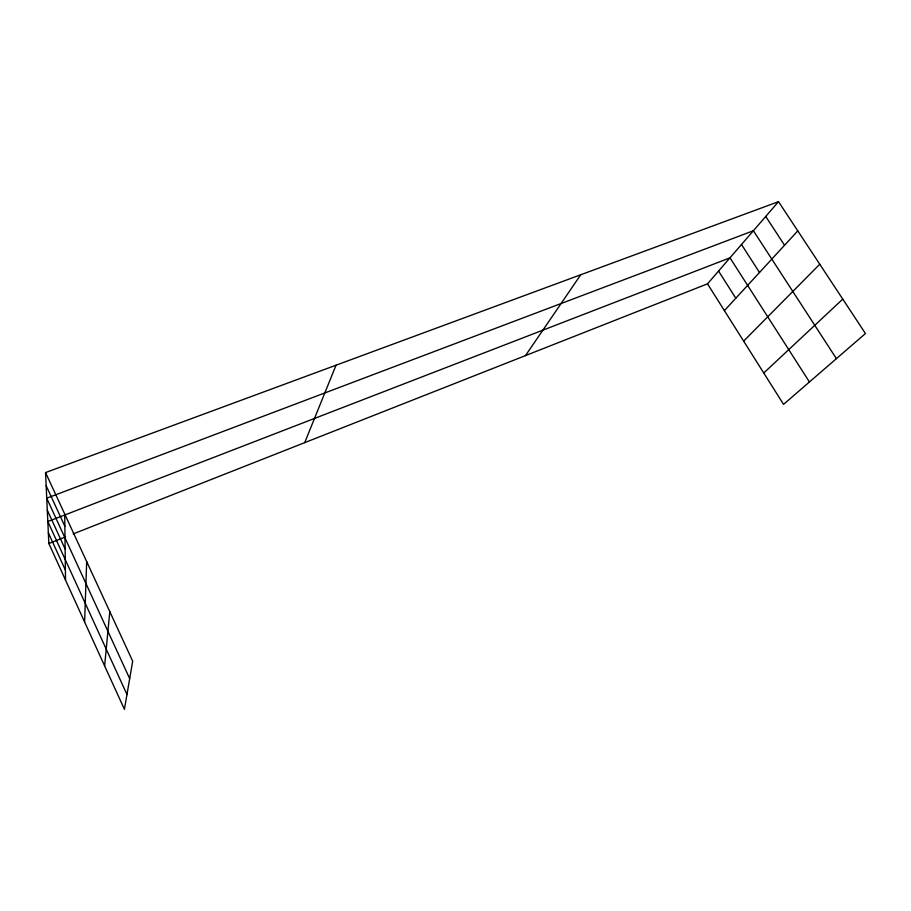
<?xml version="1.0" encoding="UTF-8"?>
<svg xmlns="http://www.w3.org/2000/svg" width="911" height="911" viewBox="0 0 911 911"><rect width="100%" height="100%" fill="white"/><g stroke="black" fill="none" stroke-linecap="round" stroke-linejoin="round"><path stroke-width="1.37" d="M84.609 621.997L86.67 561.586M104.628 665.918L109.787 611.6M304.718 442.632L336.034 365.209M525.488 355.609L580.74 274.758M707.505 283.845L778.518 201.661L865.45 333.528L783.551 404.359L707.505 283.845L73.21 533.903M724.393 310.617L797.785 230.882M743.649 341.124L819.763 264.236M763.76 372.998L842.766 299.127M778.518 201.661L45.55 472.57L132.687 661.17L124.42 709.339L48.841 543.503L65.512 536.932M765.73 216.465L784.553 245.253M836.412 358.638L753.397 230.734L46.734 498.203L129.681 678.638M741.497 244.512L759.501 272.469M809.435 381.971L729.996 257.824L47.828 521.536L126.971 694.478M718.551 271.057L735.815 298.216M46.154 485.688L64.863 526.262M47.292 510.137L65.136 549.048M48.34 532.764L65.398 570.127M45.55 472.57L48.841 543.503M64.704 514.032L65.524 580.113"/></g></svg>
